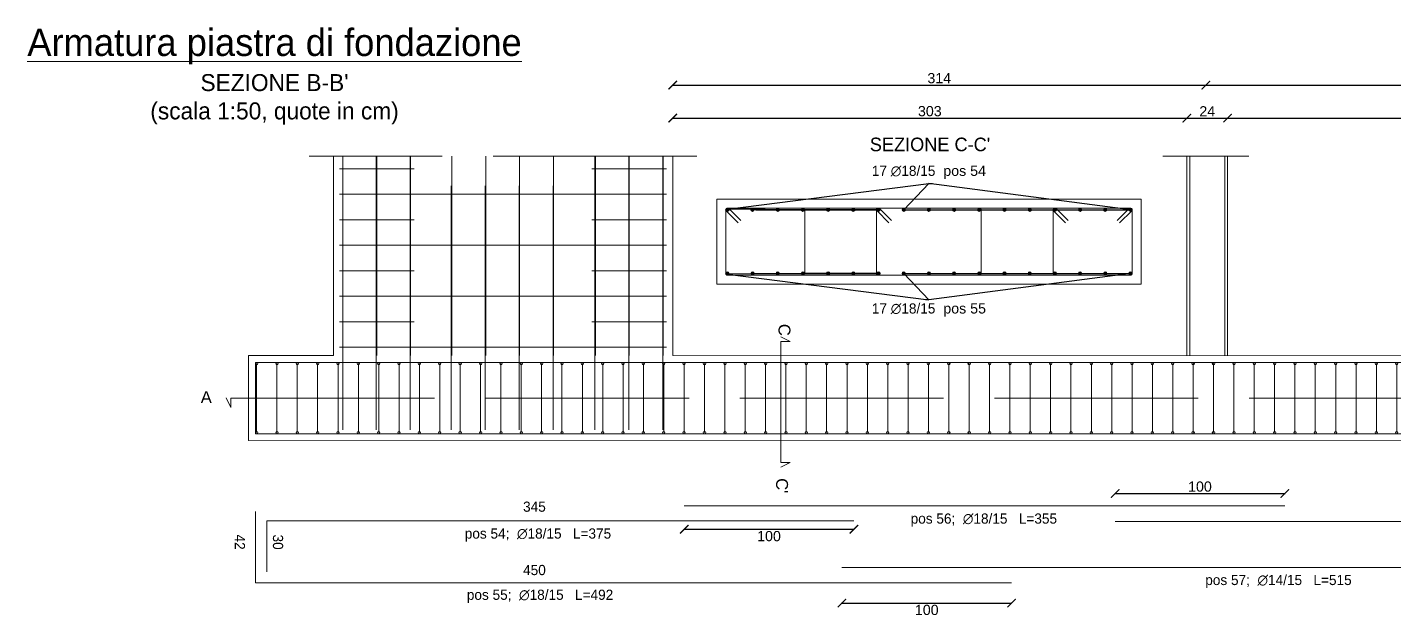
# Model space of a CAD drawing. Header units: millimetres. Extents: x 1415 to 3549, y 2194 to 4677.
# Drawn here: x 1758.48 to 1766.54, y 2323.48 to 2326.95 of the extents above; entities that cross this region are included whole.
import ezdxf
from ezdxf import colors
from ezdxf.entities.mleader import LeaderData, LeaderLine
from ezdxf.math import Vec2, Vec3

# ---------------------------------------------------------------- set-up
doc = ezdxf.new("R2010")
doc.units = ezdxf.units.MM
doc.linetypes.add('ACAD_ISO02W100', pattern=[15, 12, -3])
doc.layers.get('0').update_dxf_attribs({"plot": 0})
for name, color, linetype, lineweight in [('armature longitudinali', 5, 'Continuous', 9), ('Layer3', 7, 'Continuous', 15), ('Layer4', 7, 'Continuous', 15), ('quote', 252, 'Continuous', 5), ('sezione', 18, 'ACAD_ISO02W100', 20), ('staffe', 10, 'Continuous', 9)]:
    doc.layers.add(name, color=color, linetype=linetype, lineweight=lineweight)
doc.styles.add('per i setti', font='ARIALN.TTF')
doc.styles.get("Standard").update_dxf_attribs({"font": 'arial.ttf'})
doc.dimstyles.new('quote c.a 2', dxfattribs={"dimtxt": 0.06, "dimasz": 0.05, "dimexe": 0.0005, "dimexo": 0.0015, "dimgap": 0.01, "dimtad": 2, "dimdec": 0, "dimlfac": 100, "dimzin": 0, "dimdsep": 46, "dimtxsty": 'Standard', "dimblk": 'ARCHTICK', "dimcen": 0, "dimclre": 252, "dimadec": 0, "dimazin": 2, "dimtfac": 1, "dimtdec": 0, "dimtofl": 0, "dimtmove": 0, "dimatfit": 3, "dimfxl": 0.0035, "dimfxlon": 1, "dimtolj": 1, "dimtzin": 0, "dimarcsym": 0})

# ---------------------------------------------------------------- blocks, each defined once
blk = doc.blocks.new('*U1346')
at = {"layer": 'staffe'}
blk.add_lwpolyline([(-0.22, 0), (0.22, 0)], dxfattribs=at)
blk = doc.blocks.new('*U1347')
at = {"layer": 'Layer4', "color": 0, "linetype": 'ByBlock', "lineweight": -2, "transparency": 16777216}
for p in [(0, 1.05), (0, 0.9), (0, 0.75), (0, 0.6), (0, 0.45), (0, 0.3), (0, 0.15), (0, 0)]:
    blk.add_blockref('*U1346', p, dxfattribs=at)
blk = doc.blocks.new('*U1348')
at = {"layer": 'staffe'}
blk.add_lwpolyline([(-0.22, 0), (0.22, 0)], dxfattribs=at)
blk = doc.blocks.new('*U1349')
at = {"layer": 'Layer4', "color": 0, "linetype": 'ByBlock', "lineweight": -2, "transparency": 16777216}
for p in [(0, 1.05), (0, 0.9), (0, 0.75), (0, 0.6), (0, 0.45), (0, 0.3), (0, 0.15), (0, 0)]:
    blk.add_blockref('*U1348', p, dxfattribs=at)
blk = doc.blocks.new('*U1344')
at = {"layer": 'staffe'}
blk.add_lwpolyline([(-0.9644, 0), (0.9644, 0)], dxfattribs=at)
blk = doc.blocks.new('*U1345')
at = {"layer": 'Layer4', "color": 0, "linetype": 'ByBlock', "lineweight": -2, "transparency": 16777216}
for p in [(0, 0.9), (0, 0.6), (0, 0.3), (0, 0)]:
    blk.add_blockref('*U1344', p, dxfattribs=at)
blk = doc.blocks.new('*U1342')
at = {"layer": 'armature longitudinali', "transparency": 33554687}
h = blk.add_hatch(color=0, dxfattribs=at)
h.dxf.hatch_style = 1
h.paths.add_polyline_path([(0.007, 0.203, 1), (-0.007, 0.203, 1)])
h.paths.add_polyline_path([(0.007, -0.203, 1), (-0.007, -0.203, 1)])
at = {"layer": 'armature longitudinali'}
for centre in [(0, 0.203), (0, -0.203)]:
    blk.add_circle(centre, 0.007, dxfattribs=at)
blk = doc.blocks.new('*U1343')
at = {"layer": 'armature longitudinali', "color": 0, "linetype": 'ByBlock', "lineweight": -2, "transparency": 16777216}
for p in [(0, 0), (0.12, 0), (0.24, 0), (0.36, 0), (0.48, 0), (0.6, 0), (0.72, 0), (0.84, 0), (0.96, 0), (1.08, 0), (1.2, 0), (1.32, 0), (1.44, 0), (1.56, 0), (1.68, 0), (1.8, 0), (1.92, 0), (2.04, 0), (2.16, 0), (2.28, 0), (2.4, 0), (2.52, 0), (2.64, 0), (2.76, 0), (2.88, 0), (3, 0), (3.12, 0), (3.24, 0), (3.36, 0), (3.48, 0), (3.6, 0), (3.72, 0), (3.84, 0), (3.96, 0), (4.08, 0), (4.2, 0), (4.32, 0), (4.44, 0), (4.56, 0), (4.68, 0), (4.8, 0), (4.92, 0), (5.04, 0), (5.16, 0), (5.28, 0), (5.4, 0), (5.52, 0), (5.64, 0), (5.76, 0), (5.88, 0), (6, 0), (6.12, 0), (6.24, 0), (6.36, 0), (6.48, 0), (6.6, 0), (6.72, 0), (6.84, 0), (6.96, 0), (7.08, 0), (7.2, 0), (7.32, 0), (7.44, 0), (7.56, 0), (7.68, 0), (7.8, 0), (7.92, 0), (8.04, 0), (8.16, 0), (8.28, 0), (8.4, 0), (8.52, 0), (8.64, 0), (8.76, 0), (8.88, 0), (9, 0), (9.12, 0), (9.24, 0), (9.36, 0), (9.48, 0), (9.6, 0), (9.72, 0), (9.84, 0), (9.96, 0), (10.08, 0), (10.2, 0), (10.32, 0), (10.44, 0), (10.56, 0), (10.68, 0), (10.8, 0), (10.92, 0), (11.04, 0), (11.16, 0), (11.28, 0), (11.4, 0), (11.52, 0), (11.64, 0), (11.76, 0), (11.88, 0), (12, 0), (12.12, 0), (12.24, 0), (12.36, 0), (12.48, 0), (12.6, 0), (12.72, 0), (12.84, 0), (12.96, 0), (13.08, 0), (13.2, 0), (13.32, 0), (13.44, 0), (13.56, 0), (13.68, 0), (13.8, 0), (13.92, 0), (14.04, 0), (14.16, 0), (14.28, 0), (14.4, 0), (14.52, 0), (14.64, 0), (14.76, 0), (14.88, 0), (15, 0), (15.12, 0), (15.24, 0), (15.36, 0), (15.48, 0), (15.6, 0), (15.72, 0), (15.84, 0), (15.96, 0), (16.08, 0), (16.2, 0)]:
    blk.add_blockref('*U1342', p, dxfattribs=at)
blk = doc.blocks.new('*U1358')
at = {"layer": 'armature longitudinali', "lineweight": 5}
blk.add_lwpolyline([(0, 0.203), (0, -0.203)], dxfattribs=at)
blk = doc.blocks.new('*U1359')
at = {"layer": 'armature longitudinali', "color": 0, "linetype": 'ByBlock', "lineweight": -2, "transparency": 16777216}
for p in [(0, 0), (0.12, 0), (0.24, 0), (0.36, 0), (0.48, 0), (0.6, 0), (0.72, 0), (0.84, 0), (0.96, 0), (1.08, 0), (1.2, 0), (1.32, 0), (1.44, 0), (1.56, 0), (1.68, 0), (1.8, 0), (1.92, 0), (2.04, 0), (2.16, 0), (2.28, 0), (2.4, 0), (2.52, 0), (2.64, 0), (2.76, 0), (2.88, 0), (3, 0), (3.12, 0), (3.24, 0), (3.36, 0), (3.48, 0), (3.6, 0), (3.72, 0), (3.84, 0), (3.96, 0), (4.08, 0), (4.2, 0), (4.32, 0), (4.44, 0), (4.56, 0), (4.68, 0), (4.8, 0), (4.92, 0), (5.04, 0), (5.16, 0), (5.28, 0), (5.4, 0), (5.52, 0), (5.64, 0), (5.76, 0), (5.88, 0), (6, 0), (6.12, 0), (6.24, 0), (6.36, 0), (6.48, 0), (6.6, 0), (6.72, 0), (6.84, 0), (6.96, 0), (7.08, 0), (7.2, 0), (7.32, 0), (7.44, 0), (7.56, 0), (7.68, 0), (7.8, 0), (7.92, 0), (8.04, 0), (8.16, 0), (8.28, 0), (8.4, 0), (8.52, 0), (8.64, 0), (8.76, 0), (8.88, 0), (9, 0), (9.12, 0), (9.24, 0), (9.36, 0), (9.48, 0), (9.6, 0), (9.72, 0), (9.84, 0), (9.96, 0), (10.08, 0), (10.2, 0), (10.32, 0), (10.44, 0), (10.56, 0), (10.68, 0), (10.8, 0), (10.92, 0), (11.04, 0), (11.16, 0), (11.28, 0), (11.4, 0), (11.52, 0), (11.64, 0), (11.76, 0), (11.88, 0), (12, 0), (12.12, 0), (12.24, 0), (12.36, 0), (12.48, 0), (12.6, 0), (12.72, 0), (12.84, 0), (12.96, 0), (13.08, 0), (13.2, 0), (13.32, 0), (13.44, 0), (13.56, 0), (13.68, 0), (13.8, 0), (13.92, 0), (14.04, 0), (14.16, 0), (14.28, 0), (14.4, 0), (14.52, 0), (14.64, 0), (14.76, 0), (14.88, 0), (15, 0), (15.12, 0), (15.24, 0), (15.36, 0), (15.48, 0), (15.6, 0), (15.72, 0), (15.84, 0), (15.96, 0), (16.08, 0), (16.2, 0)]:
    blk.add_blockref('*U1358', p, dxfattribs=at)
blk = doc.blocks.new('*U1363')
at = {"layer": 'Layer4', "transparency": 33554687}
h = blk.add_hatch(color=256, dxfattribs=at)
h.dxf.hatch_style = 1
h.paths.add_polyline_path([(0.01, 0.1878, 1), (-0.01, 0.1878, 1)])
h = blk.add_hatch(color=256, dxfattribs=at)
h.dxf.hatch_style = 1
h.paths.add_polyline_path([(-0.01, -0.1878, 1), (0.01, -0.1878, 1)])
at = {"layer": 'Layer4'}
for centre in [(0, 0.1878), (0, -0.1878)]:
    blk.add_circle(centre, 0.01, dxfattribs=at)
blk = doc.blocks.new('*U1364')
at = {"layer": 'armature longitudinali', "color": 0, "linetype": 'ByBlock', "lineweight": -2, "transparency": 16777216}
for p in [(0, 0), (0.1485, 0), (0.297, 0), (0.4455, 0), (0.594, 0), (0.7425, 0), (0.891, 0), (1.0395, 0), (1.188, 0), (1.3365, 0), (1.485, 0), (1.6335, 0), (1.782, 0), (1.9305, 0), (2.079, 0), (2.2275, 0), (2.376, 0)]:
    blk.add_blockref('*U1363', p, dxfattribs=at)
blk = doc.blocks.new('_ArchTick')
at = {"color": 0, "linetype": 'ByBlock', "const_width": 0.15}
blk.add_lwpolyline([(-0.5, -0.5), (0.5, 0.5)], dxfattribs=at)
blk = doc.blocks.new('*D1365')
at = {"layer": 'Defpoints', "color": 0, "transparency": 16777216}
for p in [(1762.3536, 2324.1342), (1763.3536, 2324.0462), (1763.3536, 2323.9967)]:
    blk.add_point(p, dxfattribs=at)
at = {"layer": 'quote', "color": 252, "lineweight": -2, "transparency": 16777216}
for p, q in [((1762.3536, 2324.0002), (1762.3536, 2323.9962)), ((1763.3536, 2324.0002), (1763.3536, 2323.9962))]:
    blk.add_line(p, q, dxfattribs=at)
at = {"layer": 'quote', "color": 0, "linetype": 'Continuous', "lineweight": -2, "transparency": 16777216}
blk.add_line((1762.3536, 2323.9967), (1763.3536, 2323.9967), dxfattribs=at)
at = {"layer": 'quote', "color": 0, "lineweight": -2, "transparency": 16777216, "xscale": 0.05, "yscale": 0.05, "zscale": 0.05, "rotation": 180}
blk.add_blockref('_ArchTick', (1762.3536, 2323.9967), dxfattribs=at)
at = {"layer": 'quote', "color": 0, "lineweight": -2, "transparency": 16777216, "xscale": 0.05, "yscale": 0.05, "zscale": 0.05}
blk.add_blockref('_ArchTick', (1763.3536, 2323.9967), dxfattribs=at)
at = {"layer": 'quote', "color": 0, "transparency": 16777216, "insert": (1762.8536, 2323.9561), "char_height": 0.06, "attachment_point": 5}
blk.add_mtext('\\A1;100', dxfattribs=at)
blk = doc.blocks.new('*D1366')
at = {"layer": 'Defpoints', "color": 0, "transparency": 16777216}
for p in [(1763.2833, 2323.7726), (1764.2833, 2323.7726), (1764.2833, 2323.5622)]:
    blk.add_point(p, dxfattribs=at)
at = {"layer": 'quote', "color": 252, "lineweight": -2, "transparency": 16777216}
for p, q in [((1763.2833, 2323.5657), (1763.2833, 2323.5617)), ((1764.2833, 2323.5657), (1764.2833, 2323.5617))]:
    blk.add_line(p, q, dxfattribs=at)
at = {"layer": 'quote', "color": 0, "linetype": 'Continuous', "lineweight": -2, "transparency": 16777216}
blk.add_line((1763.2833, 2323.5622), (1764.2833, 2323.5622), dxfattribs=at)
at = {"layer": 'quote', "color": 0, "lineweight": -2, "transparency": 16777216, "xscale": 0.05, "yscale": 0.05, "zscale": 0.05, "rotation": 180}
blk.add_blockref('_ArchTick', (1763.2833, 2323.5622), dxfattribs=at)
at = {"layer": 'quote', "color": 0, "lineweight": -2, "transparency": 16777216, "xscale": 0.05, "yscale": 0.05, "zscale": 0.05}
blk.add_blockref('_ArchTick', (1764.2833, 2323.5622), dxfattribs=at)
at = {"layer": 'quote', "color": 0, "transparency": 16777216, "insert": (1763.7833, 2323.5216), "char_height": 0.06, "attachment_point": 5}
blk.add_mtext('\\A1;100', dxfattribs=at)
blk = doc.blocks.new('*D1367')
at = {"layer": 'Defpoints', "color": 0, "transparency": 16777216}
for p in [(1765.8934, 2324.2073), (1765.8934, 2324.1342), (1764.8934, 2324.0422)]:
    blk.add_point(p, dxfattribs=at)
at = {"layer": 'quote', "color": 252, "lineweight": -2, "transparency": 16777216}
for p, q in [((1764.8934, 2324.2038), (1764.8934, 2324.2078)), ((1765.8934, 2324.2038), (1765.8934, 2324.2078))]:
    blk.add_line(p, q, dxfattribs=at)
at = {"layer": 'quote', "color": 0, "linetype": 'Continuous', "lineweight": -2, "transparency": 16777216}
blk.add_line((1764.8934, 2324.2073), (1765.8934, 2324.2073), dxfattribs=at)
at = {"layer": 'quote', "color": 0, "lineweight": -2, "transparency": 16777216, "xscale": 0.05, "yscale": 0.05, "zscale": 0.05, "rotation": 180}
blk.add_blockref('_ArchTick', (1764.8934, 2324.2073), dxfattribs=at)
at = {"layer": 'quote', "color": 0, "lineweight": -2, "transparency": 16777216, "xscale": 0.05, "yscale": 0.05, "zscale": 0.05}
blk.add_blockref('_ArchTick', (1765.8934, 2324.2073), dxfattribs=at)
at = {"layer": 'quote', "color": 0, "transparency": 16777216, "insert": (1765.3934, 2324.2479), "char_height": 0.06, "attachment_point": 5}
blk.add_mtext('\\A1;100', dxfattribs=at)
blk = doc.blocks.new('*D1375')
at = {"layer": 'Defpoints', "color": 0, "transparency": 16777216}
for p in [(1765.4281, 2326.6126), (1762.2862, 2326.1949), (1765.4281, 2326.1949)]:
    blk.add_point(p, dxfattribs=at)
at = {"layer": 'quote', "color": 252, "lineweight": -2, "transparency": 16777216}
for p, q in [((1762.2862, 2326.6091), (1762.2862, 2326.6131)), ((1765.4281, 2326.6091), (1765.4281, 2326.6131))]:
    blk.add_line(p, q, dxfattribs=at)
at = {"layer": 'quote', "color": 0, "linetype": 'Continuous', "lineweight": -2, "transparency": 16777216}
blk.add_line((1762.2862, 2326.6126), (1765.4281, 2326.6126), dxfattribs=at)
at = {"layer": 'quote', "color": 0, "lineweight": -2, "transparency": 16777216, "xscale": 0.05, "yscale": 0.05, "zscale": 0.05, "rotation": 180}
blk.add_blockref('_ArchTick', (1762.2862, 2326.6126), dxfattribs=at)
at = {"layer": 'quote', "color": 0, "lineweight": -2, "transparency": 16777216, "xscale": 0.05, "yscale": 0.05, "zscale": 0.05}
blk.add_blockref('_ArchTick', (1765.4281, 2326.6126), dxfattribs=at)
at = {"layer": 'quote', "color": 0, "transparency": 16777216, "insert": (1763.8571, 2326.6533), "char_height": 0.06, "attachment_point": 5}
blk.add_mtext('\\A1;314', dxfattribs=at)
blk = doc.blocks.new('*D1376')
at = {"layer": 'Defpoints', "color": 0, "transparency": 16777216}
for p in [(1770.4281, 2326.6126), (1765.4281, 2326.1949), (1770.4281, 2326.1949)]:
    blk.add_point(p, dxfattribs=at)
at = {"layer": 'quote', "color": 252, "lineweight": -2, "transparency": 16777216}
for p, q in [((1765.4281, 2326.6091), (1765.4281, 2326.6131)), ((1770.4281, 2326.6091), (1770.4281, 2326.6131))]:
    blk.add_line(p, q, dxfattribs=at)
at = {"layer": 'quote', "color": 0, "linetype": 'Continuous', "lineweight": -2, "transparency": 16777216}
blk.add_line((1765.4281, 2326.6126), (1770.4281, 2326.6126), dxfattribs=at)
at = {"layer": 'quote', "color": 0, "lineweight": -2, "transparency": 16777216, "xscale": 0.05, "yscale": 0.05, "zscale": 0.05, "rotation": 180}
blk.add_blockref('_ArchTick', (1765.4281, 2326.6126), dxfattribs=at)
at = {"layer": 'quote', "color": 0, "lineweight": -2, "transparency": 16777216, "xscale": 0.05, "yscale": 0.05, "zscale": 0.05}
blk.add_blockref('_ArchTick', (1770.4281, 2326.6126), dxfattribs=at)
at = {"layer": 'quote', "color": 0, "transparency": 16777216, "insert": (1767.9281, 2326.6533), "char_height": 0.06, "attachment_point": 5}
blk.add_mtext('\\A1;500', dxfattribs=at)
blk = doc.blocks.new('*D1380')
at = {"layer": 'Defpoints', "color": 0, "transparency": 16777216}
for p in [(1765.3164, 2326.4184), (1762.2862, 2326.1949), (1765.3164, 2326.1949)]:
    blk.add_point(p, dxfattribs=at)
at = {"layer": 'quote', "color": 252, "lineweight": -2, "transparency": 16777216}
for p, q in [((1762.2862, 2326.4149), (1762.2862, 2326.4189)), ((1765.3164, 2326.4149), (1765.3164, 2326.4189))]:
    blk.add_line(p, q, dxfattribs=at)
at = {"layer": 'quote', "color": 0, "linetype": 'Continuous', "lineweight": -2, "transparency": 16777216}
blk.add_line((1762.2862, 2326.4184), (1765.3164, 2326.4184), dxfattribs=at)
at = {"layer": 'quote', "color": 0, "lineweight": -2, "transparency": 16777216, "xscale": 0.05, "yscale": 0.05, "zscale": 0.05, "rotation": 180}
blk.add_blockref('_ArchTick', (1762.2862, 2326.4184), dxfattribs=at)
at = {"layer": 'quote', "color": 0, "lineweight": -2, "transparency": 16777216, "xscale": 0.05, "yscale": 0.05, "zscale": 0.05}
blk.add_blockref('_ArchTick', (1765.3164, 2326.4184), dxfattribs=at)
at = {"layer": 'quote', "color": 0, "transparency": 16777216, "insert": (1763.8013, 2326.459), "char_height": 0.06, "attachment_point": 5}
blk.add_mtext('\\A1;303', dxfattribs=at)
blk = doc.blocks.new('*D1381')
at = {"layer": 'Defpoints', "color": 0, "transparency": 16777216}
for p in [(1765.5564, 2326.4182), (1765.3164, 2326.1949), (1765.5564, 2326.1949)]:
    blk.add_point(p, dxfattribs=at)
at = {"layer": 'quote', "color": 252, "lineweight": -2, "transparency": 16777216}
for p, q in [((1765.3164, 2326.4147), (1765.3164, 2326.4187)), ((1765.5564, 2326.4147), (1765.5564, 2326.4187))]:
    blk.add_line(p, q, dxfattribs=at)
at = {"layer": 'quote', "color": 0, "linetype": 'Continuous', "lineweight": -2, "transparency": 16777216}
blk.add_line((1765.3164, 2326.4182), (1765.5564, 2326.4182), dxfattribs=at)
at = {"layer": 'quote', "color": 0, "lineweight": -2, "transparency": 16777216, "xscale": 0.05, "yscale": 0.05, "zscale": 0.05, "rotation": 180}
blk.add_blockref('_ArchTick', (1765.3164, 2326.4182), dxfattribs=at)
at = {"layer": 'quote', "color": 0, "lineweight": -2, "transparency": 16777216, "xscale": 0.05, "yscale": 0.05, "zscale": 0.05}
blk.add_blockref('_ArchTick', (1765.5564, 2326.4182), dxfattribs=at)
at = {"layer": 'quote', "color": 0, "transparency": 16777216, "insert": (1765.4364, 2326.4583), "char_height": 0.06, "attachment_point": 5}
blk.add_mtext('\\A1;24', dxfattribs=at)
blk = doc.blocks.new('*D1382')
at = {"layer": 'Defpoints', "color": 0, "transparency": 16777216}
for p in [(1770.3164, 2326.4182), (1765.5564, 2326.1949), (1770.3164, 2326.1949)]:
    blk.add_point(p, dxfattribs=at)
at = {"layer": 'quote', "color": 252, "lineweight": -2, "transparency": 16777216}
for p, q in [((1765.5564, 2326.4147), (1765.5564, 2326.4187)), ((1770.3164, 2326.4147), (1770.3164, 2326.4187))]:
    blk.add_line(p, q, dxfattribs=at)
at = {"layer": 'quote', "color": 0, "linetype": 'Continuous', "lineweight": -2, "transparency": 16777216}
blk.add_line((1765.5564, 2326.4182), (1770.3164, 2326.4182), dxfattribs=at)
at = {"layer": 'quote', "color": 0, "lineweight": -2, "transparency": 16777216, "xscale": 0.05, "yscale": 0.05, "zscale": 0.05, "rotation": 180}
blk.add_blockref('_ArchTick', (1765.5564, 2326.4182), dxfattribs=at)
at = {"layer": 'quote', "color": 0, "lineweight": -2, "transparency": 16777216, "xscale": 0.05, "yscale": 0.05, "zscale": 0.05}
blk.add_blockref('_ArchTick', (1770.3164, 2326.4182), dxfattribs=at)
at = {"layer": 'quote', "color": 0, "transparency": 16777216, "insert": (1767.9364, 2326.4588), "char_height": 0.06, "attachment_point": 5}
blk.add_mtext('\\A1;476', dxfattribs=at)

msp = doc.modelspace()

# ---------------------------------------------------------------- hatches: boundary and pattern name
at = {"layer": 'Layer4'}
h = msp.add_hatch(dxfattribs=at)
h.set_pattern_fill('ANGLE', color=0)
h.set_pattern_definition([(0, (-10.0824, 0), (0, 6.985), [5.08, -1.905]), (90, (-10.0824, 0), (-6.985, 4e-16), [5.08, -1.905])])
h.paths.add_polyline_path([(1759.8372, 2326.4002), (1759.8372, 2326.5502), (1759.7506, 2326.5502)])
h = msp.add_hatch(dxfattribs=at)
h.set_pattern_fill('ANGLE', color=0)
h.set_pattern_definition([(0, (-0.4574, 0), (0, 6.985), [5.08, -1.905]), (90, (-0.4574, 0), (-6.985, 4e-16), [5.08, -1.905])])
h.paths.add_polyline_path([(1765.3176, 2326.5502), (1765.231, 2326.5502), (1765.231, 2326.4002)])

# ---------------------------------------------------------------- linework, layer by layer
at = {"layer": 'armature longitudinali'}
for points in [[(1760.2864, 2325.0194), (1760.2864, 2326.1949)], [(1760.3414, 2325.0194), (1760.3414, 2326.1949)], [(1760.3422, 2324.5826), (1760.3422, 2326.1949)], [(1760.5382, 2324.5826), (1760.5382, 2326.1949)], [(1760.5414, 2325.0194), (1760.5414, 2326.1949)], [(1760.7382, 2324.5826), (1760.7382, 2326.1949)], [(1760.7414, 2325.0194), (1760.7414, 2326.1949)], [(1760.984, 2325.0194), (1760.984, 2326.1949)], [(1761.184, 2325.0194), (1761.184, 2326.1949)], [(1761.384, 2325.0194), (1761.384, 2326.1949)], [(1761.584, 2325.0194), (1761.584, 2326.1949)], [(1761.827, 2324.5826), (1761.827, 2326.1949)], [(1761.8302, 2325.0194), (1761.8302, 2326.1949)], [(1762.027, 2324.5826), (1762.027, 2326.1949)], [(1762.0302, 2325.0194), (1762.0302, 2326.1949)], [(1762.227, 2324.5826), (1762.227, 2326.1949)], [(1762.2302, 2325.0194), (1762.2302, 2326.1949)], [(1762.2864, 2325.0194), (1762.2862, 2326.1949)], [(1765.3164, 2325.0188), (1765.3164, 2326.1949)], [(1765.3334, 2325.0188), (1765.3334, 2326.1949)], [(1765.5394, 2325.0187), (1765.5394, 2326.1949)], [(1765.5564, 2325.0187), (1765.5564, 2326.1949)], [(1760.9808, 2324.5826), (1760.9808, 2326.0194)], [(1761.1808, 2324.5826), (1761.1808, 2326.0194)], [(1761.3808, 2324.5826), (1761.3808, 2326.0194)], [(1761.5808, 2324.5826), (1761.5808, 2326.0194)], [(1762.5464, 2325.9407), (1762.5464, 2325.4407), (1765.0464, 2325.4407), (1765.0464, 2325.9407), (1762.5464, 2325.9407)], [(1762.6019, 2325.8717), (1762.6725, 2325.8008)], [(1762.6161, 2325.8858), (1762.6866, 2325.8149)], [(1763.4903, 2325.8717), (1763.5608, 2325.8008)], [(1763.5044, 2325.8858), (1763.5749, 2325.8149)], [(1764.5311, 2325.8717), (1764.6017, 2325.8008)], [(1764.5453, 2325.8858), (1764.6158, 2325.8149)], [(1764.977, 2325.8855), (1764.9061, 2325.815)], [(1764.9912, 2325.8714), (1764.9203, 2325.8009)], [(1759.7864, 2324.5194), (1759.7864, 2325.0194), (1759.7864, 2324.5194), (1767.9364, 2324.5185)], [(1760.2864, 2325.0194), (1759.7864, 2325.0194)], [(1759.8264, 2324.9794), (1759.8264, 2324.5594), (1767.9364, 2324.5594)], [(1759.8264, 2324.5594), (1759.8264, 2324.9794), (1763.3757, 2324.9794)], [(1767.9365, 2325.0182), (1762.2864, 2325.0194)], [(1767.9365, 2324.9785), (1763.3757, 2324.9794)], [(1759.8264, 2324.1005), (1759.8264, 2323.6805), (1764.2833, 2323.6805)], [(1765.8934, 2324.1342), (1765.8934, 2324.1342), (1762.3536, 2324.1342)], [(1759.8934, 2323.7462), (1759.8934, 2324.0462), (1763.3536, 2324.0462), (1763.3536, 2324.0462)], [(1764.8934, 2324.0422), (1771.8934, 2324.0422)], [(1763.2833, 2323.7726), (1768.4364, 2323.7726)]]:
    msp.add_lwpolyline(points, dxfattribs=at)
for points in [[(1763.7964, 2325.4927), (1762.6104, 2325.4927, -0.414214), (1762.5984, 2325.5047), (1762.5984, 2325.8767, -0.414214), (1762.6104, 2325.8887), (1763.7964, 2325.8887), (1764.9824, 2325.8887, -0.414214), (1764.9944, 2325.8767), (1764.9944, 2325.5047, -0.414214), (1764.9824, 2325.4927)], [(1763.0639, 2325.8787), (1763.0639, 2325.5027, -0.414214), (1763.0539, 2325.4927), (1762.609, 2325.4927, -0.414214), (1762.599, 2325.5027), (1762.599, 2325.8787, -0.414214), (1762.609, 2325.8887), (1763.0539, 2325.8887, -0.414214)], [(1764.1048, 2325.8787), (1764.1048, 2325.5027, -0.414214), (1764.0948, 2325.4927), (1763.4973, 2325.4927, -0.414214), (1763.4873, 2325.5027), (1763.4873, 2325.8787, -0.414214), (1763.4973, 2325.8887), (1764.0948, 2325.8887, -0.414214)], [(1764.5282, 2325.8787), (1764.5282, 2325.5027, 0.414214), (1764.5382, 2325.4927), (1764.9831, 2325.4927, 0.414214), (1764.9931, 2325.5027), (1764.9931, 2325.8787, 0.414214), (1764.9831, 2325.8887), (1764.5382, 2325.8887, 0.414214)]]:
    msp.add_lwpolyline(points, format="xyb", close=True, dxfattribs=at)
for centre, start, end in [((1762.609, 2325.8787), 44.71575, 225), ((1763.4973, 2325.8787), 44.71575, 225), ((1764.5382, 2325.8787), 44.71575, 225), ((1764.9841, 2325.8785), 314.71575, 135)]:
    msp.add_arc(centre, 0.01, start, end, dxfattribs=at)
at = {"layer": 'sezione'}
for p, q in [((1762.9225, 2325.1295), (1762.9781, 2325.102)), ((1762.9781, 2325.102), (1762.9229, 2325.102)), ((1759.6552, 2324.7699), (1759.6826, 2324.7142)), ((1759.6826, 2324.7142), (1759.6826, 2324.7694)), ((1762.9228, 2324.3622), (1762.9779, 2324.3893))]:
    msp.add_line(p, q, dxfattribs=at)
at = {"layer": 'sezione', "ltscale": 0.1}
for p, q in [((1762.9229, 2325.102), (1762.9229, 2324.475)), ((1759.6826, 2324.7694), (1776.0866, 2324.7691))]:
    msp.add_line(p, q, dxfattribs=at)
for points in [[(1762.4274, 2326.1949), (1762.4274, 2326.1949), (1760.1442, 2326.1949)], [(1765.682, 2326.1949), (1765.682, 2326.1949), (1765.1742, 2326.1949)]]:
    msp.add_lwpolyline(points, dxfattribs=at)
at = {"layer": 'sezione', "ltscale": 0.2}
msp.add_lwpolyline([(1762.9229, 2324.475), (1762.9228, 2324.3892), (1762.9779, 2324.3893), (1762.9616, 2324.3813)], dxfattribs=at)

# ---------------------------------------------------------------- block references
at = {"layer": 'armature longitudinali'}
for name, p in [('*U1364', (1762.6081, 2325.6907)), ('*U1343', (1759.8334, 2324.7694)), ('*U1359', (1759.8334, 2324.7694))]:
    msp.add_blockref(name, p, dxfattribs=at)
at = {"layer": 'Layer4'}
for name, p in [('*U1347', (1760.5414, 2325.0694)), ('*U1345', (1761.2858, 2325.0694))]:
    msp.add_blockref(name, p, dxfattribs=at)
at = {"layer": 'Layer4', "xscale": -1}
msp.add_blockref('*U1349', (1762.0302, 2325.0694), dxfattribs=at)

# ---------------------------------------------------------------- texts
at = {"layer": 'Layer3', "attachment_point": 1}
for s, width, insert, char_height in [("\\pxqc;{\\fBahnschrift Light|b0|i0|c0|p34;\\LArmatura piastra di fondazione\\l  \\P\\H0.625x;SEZIONE B-B'\\H1.6x;\\P\\H0.625x;(scala 1:50, quote in cm)}", 5.779224, (1757.0496, 2326.9441), 0.16), ("\\pxqc;{\\fBahnschrift Light|b0|i0|c0|p34;SEZIONE C-C'}", 1.392071, (1763.1064, 2326.3032), 0.08)]:
    msp.add_mtext_dynamic_manual_height_columns(s, width=width, gutter_width=12.5, heights=[0], dxfattribs=dict(at, insert=insert, char_height=char_height))
at = {"layer": 'quote', "char_height": 0.06, "attachment_point": 1, "style": 'per i setti'}
for s, width, insert in [('{\\fBahnschrift Light|b0|i0|c0|p34;345}', 0.220395, (1761.4042, 2324.1599)), ('\\pxqc;{\\fBahnschrift Light|b0|i0|c0|p34;pos 56;  ∅18/15   L=355}', 1.248062, (1763.4958, 2324.0899)), ('\\pxqc;{\\fBahnschrift Light|b0|i0|c0|p34;pos 54;  ∅18/15   L=375}', 1.248062, (1760.8679, 2324.0019)), ('{\\fBahnschrift Light|b0|i0|c0|p34;450}', 0.220395, (1761.4042, 2323.7868)), ('\\pxqc;{\\fBahnschrift Light|b0|i0|c0|p34;pos 57;  ∅14/15   L=515}', 1.248062, (1765.2322, 2323.7283)), ('\\pxqc;{\\fBahnschrift Light|b0|i0|c0|p34;pos 55;  ∅18/15   L=492}', 1.248062, (1760.8801, 2323.6412))]:
    msp.add_mtext_dynamic_manual_height_columns(s, width=width, gutter_width=12.5, heights=[0], dxfattribs=dict(at, insert=insert))
at = {"layer": 'quote', "char_height": 0.06, "attachment_point": 7, "rotation": 270, "style": 'per i setti'}
for s, insert in [('{\\fBahnschrift Light|b0|i0|c0|p34;42}', (1759.7053, 2323.9658)), ('{\\fBahnschrift Light|b0|i0|c0|p34;30}', (1759.9289, 2323.9658))]:
    msp.add_mtext_dynamic_manual_height_columns(s, width=0.220395, gutter_width=12.5, heights=[0], dxfattribs=dict(at, insert=insert))
at = {"layer": 'sezione', "char_height": 0.07, "attachment_point": 1, "rotation": 269.99874}
for s, insert in [('C', (1762.9797, 2325.2064)), ("C'", (1762.9656, 2324.2977))]:
    msp.add_mtext_dynamic_manual_height_columns(s, width=40.648423, gutter_width=12.5, heights=[0], dxfattribs=dict(at, insert=insert))
at = {"layer": 'sezione', "insert": (1759.5043, 2324.81), "char_height": 0.07, "attachment_point": 1}
msp.add_mtext_dynamic_manual_height_columns('A', width=40.648423, gutter_width=12.5, heights=[0], dxfattribs=at)

# ---------------------------------------------------------------- dimensions: what is measured, and where the dimension line sits
at = {"layer": 'quote'}
for base, p1, p2, picture, middle in [((1765.4281, 2326.6126), (1762.2862, 2326.1949), (1765.4281, 2326.1949), '*D1375', (1763.8571, 2326.6533)), ((1770.4281, 2326.6126), (1765.4281, 2326.1949), (1770.4281, 2326.1949), '*D1376', (1767.9281, 2326.6533)), ((1765.3164, 2326.4184), (1762.2862, 2326.1949), (1765.3164, 2326.1949), '*D1380', (1763.8013, 2326.459)), ((1765.5564, 2326.4182), (1765.3164, 2326.1949), (1765.5564, 2326.1949), '*D1381', (1765.4364, 2326.4583)), ((1770.3164, 2326.4182), (1765.5564, 2326.1949), (1770.3164, 2326.1949), '*D1382', (1767.9364, 2326.4588)), ((1765.8934, 2324.2073), (1764.8934, 2324.0422), (1765.8934, 2324.1342), '*D1367', (1765.3934, 2324.2479)), ((1763.3536, 2323.9967), (1762.3536, 2324.1342), (1763.3536, 2324.0462), '*D1365', (1762.8536, 2323.9561)), ((1764.2833, 2323.5622), (1763.2833, 2323.7726), (1764.2833, 2323.7726), '*D1366', (1763.7833, 2323.5216))]:
    dim = msp.add_linear_dim(base=base, p1=p1, p2=p2, dimstyle='quote c.a 2', dxfattribs=at)
    dim.commit()
    dim.dimension.update_dxf_attribs({"geometry": picture, "text_midpoint": middle})

# ---------------------------------------------------------------- leaders
ml = msp.add_multileader_mtext('Standard', dxfattribs=at)
ml.set_content('\\A1;{\\fBahnschrift Light|b0|i0|c0|p34;17 ∅18/15} {\\A0; pos 54}', color=256)
ml.set_leader_properties()
ml.build(insert=Vec2(0, 0))
ml.multileader.update_dxf_attribs({"text_attachment_direction": 1, "dogleg_length": 0.1523, "arrow_head_size": 0.02})
ctx = ml.context
ctx.base_point, ctx.char_height, ctx.arrow_head_size, ctx.landing_gap_size, ctx.plane_origin = Vec3(1763.7961, 2326.034), 0.06, 0.02, 0.02, Vec3(1762.6081, 2325.8815)
ctx.text_align_type = 1
notes = []
notes.append((ctx, [(0, (1, 1, 0), (1763.7961, 2326.034), (1, 0), 0.021, [(16, [(1762.7566, 2325.8785), (1762.9051, 2325.8785), (1763.2021, 2325.8785), (1763.3506, 2325.8785), (1763.4991, 2325.8785), (1763.0536, 2325.8785), (1762.6081, 2325.8815), (1763.7961, 2326.034), (1763.6476, 2325.8785), (1763.7961, 2325.8785), (1763.9446, 2325.8785), (1764.0931, 2325.8785), (1764.2416, 2325.8785), (1764.3901, 2325.8785), (1764.5386, 2325.8785), (1764.6871, 2325.8785), (1764.8356, 2325.8785), (1764.9841, 2325.8785)], 0, [])])]))
ctx.mtext.insert, ctx.mtext.width, ctx.mtext.defined_height, ctx.mtext.alignment, ctx.mtext.flow_direction = Vec3(1763.7961, 2326.1378), 0.760632, 0.0683, 2, 5
ml = msp.add_multileader_mtext('Standard', dxfattribs=at)
ml.set_content('\\A1;{\\fBahnschrift Light|b0|i0|c0|p34;17 ∅18/15} {\\A0; pos 55}', color=256)
ml.set_leader_properties()
ml.build(insert=Vec2(0, 0))
ml.multileader.update_dxf_attribs({"text_attachment_direction": 1, "dogleg_length": 0.1523, "arrow_head_size": 0.02})
ctx = ml.context
ctx.base_point, ctx.char_height, ctx.arrow_head_size, ctx.landing_gap_size, ctx.plane_origin = Vec3(1763.7961, 2325.2237), 0.06, 0.02, 0.02, Vec3(1762.6081, 2325.5)
ctx.text_align_type = 1
notes.append((ctx, [(0, (1, 1, 0), (1763.7961, 2325.3474), (-1, 0), 0.021, [(16, [(1762.7566, 2325.503), (1762.9051, 2325.503), (1763.2021, 2325.503), (1763.3506, 2325.503), (1763.4991, 2325.503), (1763.0536, 2325.503), (1762.6081, 2325.5), (1763.7961, 2325.3474), (1763.6476, 2325.503), (1763.7961, 2325.503), (1763.9446, 2325.503), (1764.0931, 2325.503), (1764.2416, 2325.503), (1764.3901, 2325.503), (1764.5386, 2325.503), (1764.6871, 2325.503), (1764.8356, 2325.503), (1764.9841, 2325.503)], 0, [])])]))
ctx.mtext.insert, ctx.mtext.width, ctx.mtext.defined_height, ctx.mtext.alignment, ctx.mtext.flow_direction = Vec3(1763.7961, 2325.3274), 0.692826, 0.0683, 2, 5
for ctx, leaders in notes:
    for number, flags, end, landing, length, lines in leaders:
        leader = LeaderData()
        leader.index, (leader.has_last_leader_line, leader.has_dogleg_vector, leader.attachment_direction) = number, flags
        leader.last_leader_point, leader.dogleg_vector, leader.dogleg_length = Vec3(end), Vec3(landing), length
        for number, points, colour, breaks in lines:
            line = LeaderLine()
            line.index, line.vertices, line.color, line.breaks = number, Vec3.list(points), colors.encode_raw_color(colour), breaks
            leader.lines.append(line)
        ctx.leaders.append(leader)

doc.saveas('drawing.dxf')
